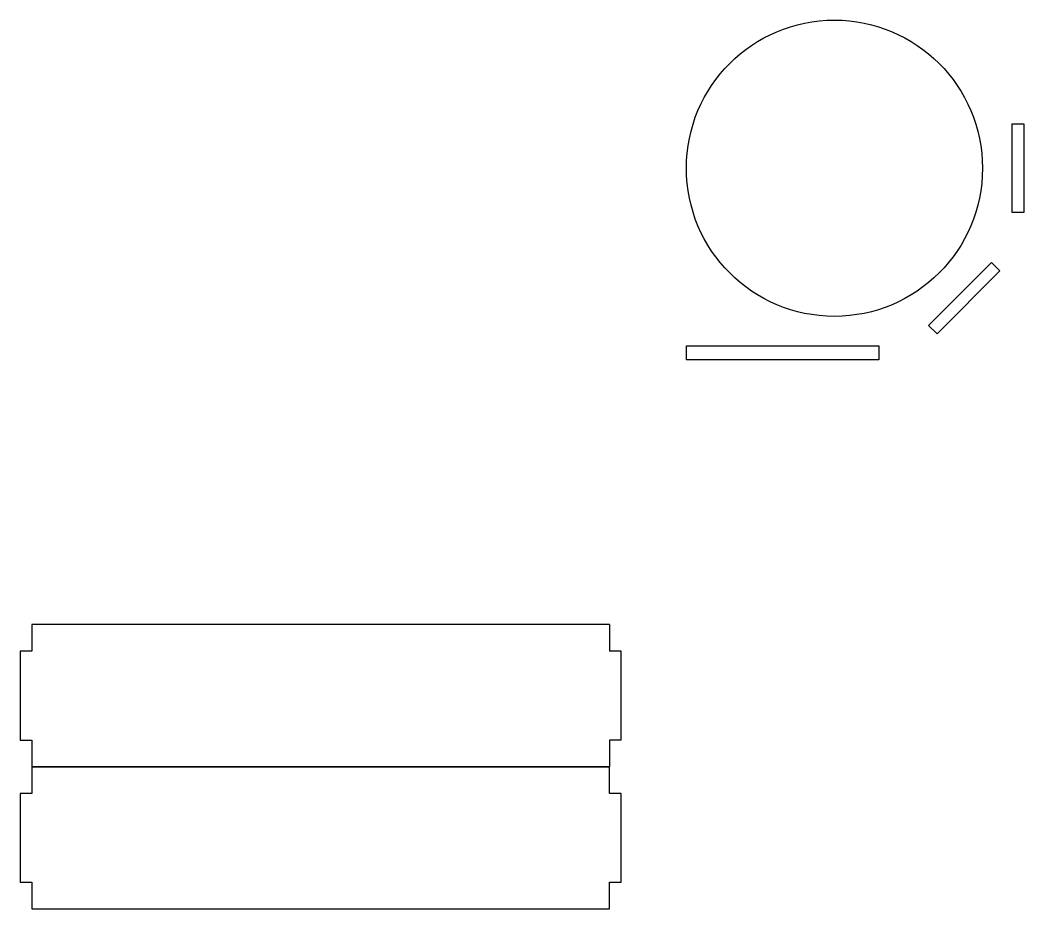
# Model space of a CAD drawing. Header units: millimetres. Extents: x 0 to 339, y 0 to 300.
import ezdxf

# ---------------------------------------------------------------- set-up
doc = ezdxf.new("R2010")
doc.units = ezdxf.units.MM
doc.layers.get('0').update_dxf_attribs({"linetype": 'CONTINUOUS'})

msp = doc.modelspace()

# ---------------------------------------------------------------- linework, layer by layer
for p, q in [((4, 96, 110), (4, 87, 110)), ((199, 96, 110), (4, 96, 110)), ((199, 96, 110), (199, 87, 110)), ((0, 87, 110), (0, 57, 110)), ((4, 87, 110), (0, 87, 110)), ((203, 87, 110), (199, 87, 110)), ((203, 57, 110), (203, 87, 110)), ((0, 57, 110), (4, 57, 110)), ((4, 57, 110), (4, 48, 110)), ((203, 57, 110), (199, 57, 110)), ((199, 57, 110), (199, 48, 110)), ((4, 48, 110), (199, 48, 110))]:
    msp.add_line(p, q)
for points in [[(339, 265), (339, 235), (335, 235), (335, 265)], [(330.86, 215.35), (309.65, 194.14), (306.82, 196.97), (328.03, 218.18)], [(290, 185.33), (225, 185.33), (225, 190), (290, 190)], [(4, 0), (199, 0), (199, 9), (203, 9), (203, 39), (199, 39), (199, 48), (4, 48), (4, 39), (0, 39), (0, 9), (4, 9)]]:
    msp.add_lwpolyline(points, close=True)
msp.add_circle((275, 250), 50)

doc.saveas('drawing.dxf')
